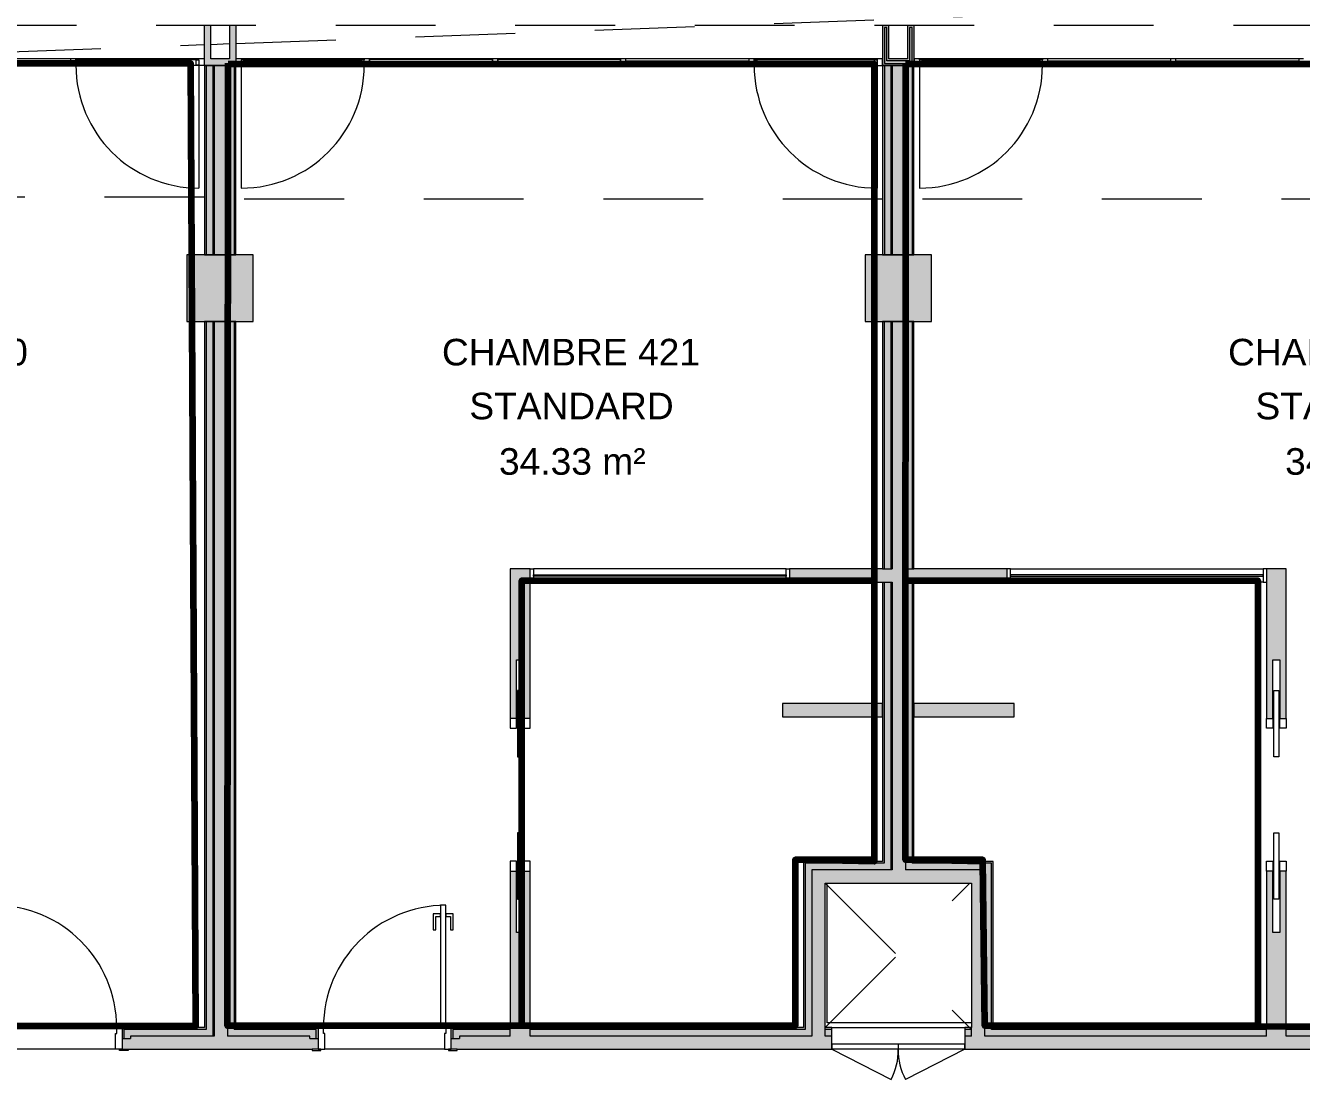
# Model space of a CAD drawing. Header units: metres. Extents: x -227.9 to -141.2, y 39.1 to 91.1.
# Drawn here: x -202.68 to -193.09, y 51.89 to 59.81 of the extents above; entities that cross this region are included whole.
import ezdxf

# ---------------------------------------------------------------- set-up
doc = ezdxf.new("R2010")
doc.units = ezdxf.units.M
doc.linetypes.add('JIS_02_0.7', pattern=[1.35, 0.75, -0.6])
for name, color, linetype, lineweight in [('A-AREA-IDEN', 7, 'Continuous', 9), ('A-COLS', 7, 'Continuous', 5), ('A-DOOR', 7, 'Continuous', 5), ('A-FLOR', 7, 'Continuous', 5), ('A-GLAZ', 7, 'Continuous', 5), ('A-GLAZ-CURT', 7, 'Continuous', 5), ('A-GLAZ-CWMG', 7, 'Continuous', 5), ('A-ROOF', 7, 'Continuous', 5), ('A-WALL', 7, 'Continuous', 5), ('A-WALL-PATT', 7, 'Continuous', 13), ('I-WALL', 7, 'Continuous', 5)]:
    doc.layers.add(name, color=color, linetype=linetype, lineweight=lineweight)
doc.layers.add('A-DETL', color=94, linetype='Continuous', lineweight=5, true_color=0x00a600)
doc.layers.add('S-COLS', color=8, linetype='Continuous', lineweight=9, true_color=0x7f7f7f)
doc.layers.add('Chambre', color=40, linetype='Continuous')
doc.layers.add('SDB', color=230, linetype='Continuous')
doc.styles.add('Arial_1', font='arial.ttf', dxfattribs={"height": 0.2})

msp = doc.modelspace()

# ---------------------------------------------------------------- hatches: boundary and pattern name
at = {"layer": 'A-COLS', "true_color": 0x808080}
msp.add_hatch(color=8, dxfattribs=at).paths.add_polyline_path([(-201.0994, 59.5135), (-201.0994, 59.8135), (-201.1494, 59.8135), (-201.1494, 59.5635), (-201.2894, 59.5635), (-201.2894, 59.8135), (-201.3394, 59.8135), (-201.3394, 59.5135)])
at = {"layer": 'A-WALL', "true_color": 0x808080}
h = msp.add_hatch(color=8, dxfattribs=at)
h.paths.add_polyline_path([(-196.2391, 59.5135), (-195.9991, 59.5135), (-195.9991, 59.8135), (-196.0491, 59.8135), (-196.0491, 59.5635), (-196.1891, 59.5635), (-196.1891, 59.8135), (-196.2391, 59.8135), (-196.2391, 59.5701)])
h.paths.add_polyline_path([(-196.2241, 59.5285), (-196.2241, 59.7985), (-196.2041, 59.7985), (-196.2041, 59.5485), (-196.0341, 59.5485), (-196.0341, 59.7985), (-196.0141, 59.7985), (-196.0141, 59.5285)])
msp.add_hatch(color=8, dxfattribs=at).paths.add_polyline_path([(-196.2241, 59.5285), (-196.0141, 59.5285), (-196.0141, 59.7985), (-196.0341, 59.7985), (-196.0341, 59.5485), (-196.2041, 59.5485), (-196.2041, 59.7985), (-196.2241, 59.7985), (-196.2241, 59.5701)])
at = {"layer": 'A-WALL-PATT', "lineweight": 5, "true_color": 0xaaaaaa}
for points in [[(-201.2644, 58.0885), (-201.2644, 59.5135), (-201.2744, 59.5135), (-201.2744, 58.0885)], [(-196.1641, 58.0885), (-196.1641, 59.5135), (-196.1741, 59.5135), (-196.1741, 58.0885)], [(-201.2744, 52.2146), (-201.2644, 52.2146), (-201.2644, 57.5885), (-201.2744, 57.5885), (-201.2744, 52.2646)]]:
    msp.add_hatch(color=253, dxfattribs=at).paths.add_polyline_path(points)
h = msp.add_hatch(color=253, dxfattribs=at)
h.paths.add_polyline_path([(-196.1644, 53.4646), (-196.1644, 55.6268), (-196.1744, 55.6268), (-196.1744, 53.4646)])
h.paths.add_polyline_path([(-196.1644, 55.7268), (-196.1644, 57.5886), (-196.1744, 57.5886), (-196.1744, 55.7268)])
at = {"layer": 'I-WALL', "true_color": 0xaaaaaa}
for points in [[(-201.3244, 58.0885), (-201.3244, 59.5135), (-201.3374, 59.5135), (-201.3374, 58.0885)], [(-201.2744, 58.0885), (-201.2744, 59.5135), (-201.3244, 59.5135), (-201.3244, 58.0885)], [(-201.2644, 58.0885), (-201.1644, 58.0885), (-201.1644, 59.5135), (-201.2644, 59.5135), (-201.2644, 58.4985)], [(-201.1644, 58.0885), (-201.1144, 58.0885), (-201.1144, 59.5135), (-201.1644, 59.5135), (-201.1644, 58.4985)], [(-201.1144, 58.0885), (-201.1014, 58.0885), (-201.1014, 59.5135), (-201.1144, 59.5135), (-201.1144, 58.4985)], [(-196.2241, 58.0885), (-196.2241, 59.5135), (-196.2371, 59.5135), (-196.2371, 58.0885)], [(-196.1741, 58.0885), (-196.1741, 59.5135), (-196.2241, 59.5135), (-196.2241, 58.0885)], [(-196.1641, 58.0885), (-196.0641, 58.0885), (-196.0641, 59.5135), (-196.1641, 59.5135), (-196.1641, 58.4985)], [(-196.0641, 58.0885), (-196.0141, 58.0885), (-196.0141, 59.5135), (-196.0641, 59.5135), (-196.0641, 58.4985)], [(-196.0011, 58.0885), (-196.0011, 59.5135), (-196.0141, 59.5135), (-196.0141, 58.0885)], [(-201.3374, 52.2776), (-201.3244, 52.2776), (-201.3244, 57.5885), (-201.3374, 57.5885), (-201.3374, 52.3366)], [(-201.3244, 52.2646), (-201.2744, 52.2646), (-201.2744, 57.5885), (-201.3244, 57.5885), (-201.3244, 52.2776)], [(-201.1644, 52.2146), (-201.1644, 57.5885), (-201.2644, 57.5885), (-201.2644, 52.2146)], [(-201.1644, 52.2646), (-201.1144, 52.2646), (-201.1144, 57.5885), (-201.1644, 57.5885), (-201.1644, 52.2776)], [(-201.1144, 52.2776), (-201.1014, 52.2776), (-201.1014, 57.5885), (-201.1144, 57.5885), (-201.1144, 52.3366)], [(-196.1644, 53.4646), (-196.0644, 53.4646), (-196.0644, 57.5886), (-196.1644, 57.5886), (-196.1644, 53.5276)], [(-196.2374, 54.6148), (-196.2374, 54.7148), (-196.9898, 54.7148), (-196.9898, 54.6148)], [(-195.249, 54.6148), (-195.249, 54.7148), (-196.0014, 54.7148), (-196.0014, 54.6148), (-195.5853, 54.6148)], [(-196.8324, 52.2776), (-196.8194, 52.2776), (-196.8194, 53.5276), (-196.8324, 53.5276), (-196.8324, 53.1404)], [(-196.7694, 52.2646), (-196.7694, 53.5146), (-196.8194, 53.5146), (-196.8194, 52.2646)], [(-196.7694, 52.2146), (-196.6694, 52.2146), (-196.6694, 53.4646), (-196.7694, 53.4646), (-196.7694, 52.2646)], [(-195.5694, 53.3646), (-195.4694, 53.3646), (-195.4694, 53.4646), (-196.6694, 53.4646), (-196.6694, 53.3646), (-195.5853, 53.3646)], [(-195.4694, 52.2646), (-195.4194, 52.2646), (-195.4194, 53.4646), (-195.4694, 53.4646), (-195.4694, 52.2776)], [(-195.4194, 52.2776), (-195.4064, 52.2776), (-195.4064, 53.5146), (-195.4194, 53.5146), (-195.4194, 53.1404)], [(-195.5694, 52.2146), (-195.4694, 52.2146), (-195.4694, 53.3646), (-195.5694, 53.3646), (-195.5694, 52.2646)]]:
    msp.add_hatch(color=253, dxfattribs=at).paths.add_polyline_path(points)
h = msp.add_hatch(color=253, dxfattribs=at)
h.paths.add_polyline_path([(-196.2244, 53.5276), (-196.2244, 55.6268), (-196.2374, 55.6268), (-196.2374, 53.5276)])
h.paths.add_polyline_path([(-196.2244, 55.7268), (-196.2244, 57.5886), (-196.2374, 57.5886), (-196.2374, 55.7268)])
h = msp.add_hatch(color=253, dxfattribs=at)
h.paths.add_polyline_path([(-196.1744, 53.5146), (-196.1744, 55.6268), (-196.2244, 55.6268), (-196.2244, 53.5146)])
h.paths.add_polyline_path([(-196.1744, 55.7268), (-196.1744, 57.5886), (-196.2244, 57.5886), (-196.2244, 55.7268)])
h = msp.add_hatch(color=253, dxfattribs=at)
h.paths.add_polyline_path([(-196.0644, 53.5146), (-196.0144, 53.5146), (-196.0144, 55.6268), (-196.0644, 55.6268), (-196.0644, 53.5276)])
h.paths.add_polyline_path([(-196.0144, 55.7268), (-196.0144, 57.5886), (-196.0644, 57.5886), (-196.0644, 55.7268)])
h = msp.add_hatch(color=253, dxfattribs=at)
h.paths.add_polyline_path([(-196.0014, 53.5276), (-196.0014, 55.6268), (-196.0144, 55.6268), (-196.0144, 53.5276)])
h.paths.add_polyline_path([(-196.0144, 55.7268), (-196.0014, 55.7268), (-196.0014, 57.5886), (-196.0144, 57.5886), (-196.0144, 56.3552)])
h = msp.add_hatch(color=253, dxfattribs=at)
h.paths.add_polyline_path([(-196.1644, 55.6268), (-196.1644, 55.7268), (-196.9374, 55.7268), (-196.9374, 55.6268), (-196.1744, 55.6268)])
h.paths.add_polyline_path([(-198.8874, 55.6268), (-198.8874, 55.7268), (-199.0374, 55.7268), (-199.0374, 55.6268)])
h = msp.add_hatch(color=253, dxfattribs=at)
h.paths.add_polyline_path([(-193.2014, 55.6268), (-193.2014, 55.7268), (-193.3514, 55.7268), (-193.3514, 55.6268)])
h.paths.add_polyline_path([(-196.0644, 55.6268), (-195.3014, 55.6268), (-195.3014, 55.7268), (-196.0644, 55.7268)])
h = msp.add_hatch(color=253, dxfattribs=at)
h.paths.add_polyline_path([(-199.0374, 52.2146), (-198.8874, 52.2146), (-198.8874, 53.4534), (-198.9349, 53.4534), (-198.9349, 52.9934), (-198.9899, 52.9934), (-198.9899, 53.4534), (-199.0374, 53.4534), (-199.0374, 52.2646)])
h.paths.add_polyline_path([(-198.9899, 54.6034), (-198.9899, 55.0434), (-198.9349, 55.0434), (-198.9349, 54.6034), (-198.8874, 54.6034), (-198.8874, 55.6268), (-199.0374, 55.6268), (-199.0374, 54.6034)])
h = msp.add_hatch(color=253, dxfattribs=at)
h.paths.add_polyline_path([(-193.2014, 52.2146), (-193.2014, 53.4534), (-193.2489, 53.4534), (-193.2489, 52.9934), (-193.3039, 52.9934), (-193.3039, 53.4534), (-193.3514, 53.4534), (-193.3514, 52.2146)])
h.paths.add_polyline_path([(-193.2014, 54.6034), (-193.2014, 55.6268), (-193.3514, 55.6268), (-193.3514, 54.6034), (-193.3039, 54.6034), (-193.3039, 55.0434), (-193.2489, 55.0434), (-193.2489, 54.6034)])
h = msp.add_hatch(color=253, dxfattribs=at)
h.paths.add_polyline_path([(-195.4194, 53.5146), (-195.4064, 53.5146), (-195.4064, 53.5276), (-196.0144, 53.5276), (-196.0144, 53.5146), (-195.5853, 53.5146)])
h.paths.add_polyline_path([(-196.4076, 53.5146), (-196.2244, 53.5146), (-196.2244, 53.5276), (-196.8194, 53.5276), (-196.8194, 53.5146), (-196.6694, 53.5146)])
h = msp.add_hatch(color=253, dxfattribs=at)
h.paths.add_polyline_path([(-195.4694, 53.4646), (-195.4194, 53.4646), (-195.4194, 53.5146), (-196.0644, 53.5146), (-196.0644, 53.4646), (-195.5853, 53.4646)])
h.paths.add_polyline_path([(-196.1744, 53.4646), (-196.1744, 53.5146), (-196.7694, 53.5146), (-196.7694, 53.4646), (-196.4076, 53.4646)])
h = msp.add_hatch(color=253, dxfattribs=at)
h.paths.add_polyline_path([(-180.634, 52.1146), (-180.634, 52.2146), (-181.4934, 52.2146), (-181.4934, 52.1961), (-181.5564, 52.1961), (-181.5564, 52.1146), (-180.684, 52.1146)])
h.paths.add_polyline_path([(-183.2508, 52.1146), (-182.5564, 52.1146), (-182.5564, 52.1961), (-182.6194, 52.1961), (-182.6194, 52.2146), (-185.4194, 52.2146), (-185.4194, 52.1146), (-184.0731, 52.1146)])
h.paths.add_polyline_path([(-186.4194, 52.1146), (-186.4194, 52.2146), (-189.2194, 52.2146), (-189.2194, 52.1961), (-189.2824, 52.1961), (-189.2824, 52.1146), (-187.3623, 52.1146)])
h.paths.add_polyline_path([(-190.7591, 52.1146), (-190.2824, 52.1146), (-190.2824, 52.1961), (-190.3454, 52.1961), (-190.3454, 52.2146), (-191.6934, 52.2146), (-191.6934, 52.1961), (-191.7564, 52.1961), (-191.7564, 52.1146), (-190.8091, 52.1146)])
h.paths.add_polyline_path([(-192.8014, 52.1146), (-192.7564, 52.1146), (-192.7564, 52.1961), (-192.8194, 52.1961), (-192.8194, 52.2146), (-195.6194, 52.2146), (-195.6194, 52.1146), (-193.1184, 52.1146)])
h.paths.add_polyline_path([(-196.6194, 52.1146), (-196.6194, 52.2146), (-199.4194, 52.2146), (-199.4194, 52.1961), (-199.4824, 52.1961), (-199.4824, 52.1146), (-197.2299, 52.1146)])
h.paths.add_polyline_path([(-200.9303, 52.1146), (-200.4824, 52.1146), (-200.4824, 52.1961), (-200.5454, 52.1961), (-200.5454, 52.2146), (-201.8934, 52.2146), (-201.8934, 52.1961), (-201.9564, 52.1961), (-201.9564, 52.1146), (-201.3414, 52.1146)])
h.paths.add_polyline_path([(-203.8083, 52.1146), (-202.9564, 52.1146), (-202.9564, 52.1961), (-203.0194, 52.1961), (-203.0194, 52.2146), (-205.8193, 52.2146), (-205.8193, 52.1146), (-205.4529, 52.1146)])
h.paths.add_polyline_path([(-207.0975, 52.1146), (-206.8193, 52.1146), (-206.8193, 52.2146), (-209.5561, 52.2146), (-209.5561, 52.1961), (-209.6191, 52.1961), (-209.6191, 52.1146), (-208.7421, 52.1146)])
h.paths.add_polyline_path([(-210.6641, 52.1146), (-210.6191, 52.1146), (-210.6191, 52.1961), (-210.6821, 52.1961), (-210.6821, 52.2146), (-212.4861, 52.2146), (-212.4871, 52.1961), (-212.5491, 52.1961), (-212.5491, 52.1146), (-211.209, 52.1146)])
h.paths.add_polyline_path([(-213.5491, 52.1146), (-213.5491, 52.1961), (-213.6121, 52.1961), (-213.6121, 52.2146), (-217.7209, 52.2146), (-217.7209, 52.1146), (-213.5941, 52.1146)])
h.paths.add_polyline_path([(-218.7209, 52.1146), (-218.7209, 52.2146), (-219.1191, 52.2146), (-219.1191, 52.1146), (-219.0561, 52.1146)])
h = msp.add_hatch(color=253, dxfattribs=at)
h.paths.add_polyline_path([(-181.4934, 52.1961), (-181.4934, 52.2146), (-180.684, 52.2146), (-180.684, 52.2646), (-181.5434, 52.2646), (-181.5434, 52.1961)])
h.paths.add_polyline_path([(-182.6194, 52.1961), (-182.5694, 52.1961), (-182.5694, 52.2646), (-183.0017, 52.2646), (-183.0017, 52.2146), (-182.6194, 52.2146)])
h.paths.add_polyline_path([(-189.2694, 52.1961), (-189.2194, 52.1961), (-189.2194, 52.2146), (-188.8377, 52.2146), (-188.8377, 52.2646), (-189.2694, 52.2646)])
h.paths.add_polyline_path([(-191.7434, 52.1961), (-191.6934, 52.1961), (-191.6934, 52.2146), (-191.0747, 52.2146), (-191.0747, 52.2646), (-191.7434, 52.2646)])
h.paths.add_polyline_path([(-190.3454, 52.1961), (-190.2954, 52.1961), (-190.2954, 52.2646), (-190.9647, 52.2646), (-190.9647, 52.2146), (-190.3454, 52.2146)])
h.paths.add_polyline_path([(-192.8194, 52.1961), (-192.7694, 52.1961), (-192.7694, 52.2646), (-193.2014, 52.2646), (-193.2014, 52.2146), (-192.8194, 52.2146)])
h.paths.add_polyline_path([(-200.5191, 52.1961), (-200.4954, 52.1961), (-200.4954, 52.2646), (-201.1644, 52.2646), (-201.1644, 52.2146), (-200.5454, 52.2146), (-200.5454, 52.1961)])
h.paths.add_polyline_path([(-199.4694, 52.1961), (-199.4194, 52.1961), (-199.4194, 52.2146), (-199.0374, 52.2146), (-199.0374, 52.2646), (-199.4694, 52.2646)])
h.paths.add_polyline_path([(-201.9434, 52.1961), (-201.8934, 52.1961), (-201.8934, 52.2146), (-201.2744, 52.2146), (-201.2744, 52.2646), (-201.9434, 52.2646)])
h.paths.add_polyline_path([(-202.9694, 52.1961), (-202.9694, 52.2646), (-203.4064, 52.2646), (-203.4064, 52.2146), (-203.0194, 52.2146), (-203.0194, 52.1961), (-202.986, 52.1961)])
h.paths.add_polyline_path([(-210.6321, 52.1961), (-210.6321, 52.2646), (-211.3641, 52.2646), (-211.3641, 52.2146), (-210.6821, 52.2146), (-210.6821, 52.1961)])
h.paths.add_polyline_path([(-209.5644, 52.1961), (-209.5561, 52.1961), (-209.5561, 52.2146), (-209.2373, 52.2146), (-209.2373, 52.2646), (-209.6061, 52.2646), (-209.6061, 52.1961)])
h.paths.add_polyline_path([(-212.4861, 52.1961), (-212.4861, 52.2146), (-211.4741, 52.2146), (-211.4741, 52.2646), (-212.4871, 52.2646), (-212.4871, 52.1961)])
h.paths.add_polyline_path([(-213.5621, 52.1961), (-213.5621, 52.2646), (-213.6741, 52.2646), (-213.6741, 52.2146), (-213.6121, 52.2146), (-213.6121, 52.1961)])
h.paths.add_polyline_path([(-183.1517, 52.2146), (-183.1517, 52.2646), (-185.2694, 52.2646), (-185.2694, 52.2146), (-183.2508, 52.2146)])
h.paths.add_polyline_path([(-185.4194, 52.2146), (-185.3694, 52.2146), (-185.3694, 52.2646), (-185.4194, 52.2646)])
h.paths.add_polyline_path([(-186.4694, 52.2146), (-186.4194, 52.2146), (-186.4194, 52.2646), (-186.4694, 52.2646)])
h.paths.add_polyline_path([(-187.3623, 52.2146), (-186.5694, 52.2146), (-186.5694, 52.2646), (-188.6877, 52.2646), (-188.6877, 52.2146)])
h.paths.add_polyline_path([(-193.9407, 52.2146), (-193.3514, 52.2146), (-193.3514, 52.2646), (-195.4694, 52.2646), (-195.4694, 52.2146)])
h.paths.add_polyline_path([(-195.5853, 52.2146), (-195.5694, 52.2146), (-195.5694, 52.2646), (-195.6194, 52.2646), (-195.6194, 52.2146)])
h.paths.add_polyline_path([(-196.6194, 52.2146), (-196.6194, 52.2646), (-196.6694, 52.2646), (-196.6694, 52.2146)])
h.paths.add_polyline_path([(-196.7694, 52.2146), (-196.7694, 52.2646), (-198.8874, 52.2646), (-198.8874, 52.2146), (-197.2299, 52.2146)])
h.paths.add_polyline_path([(-203.8083, 52.2146), (-203.5564, 52.2146), (-203.5564, 52.2646), (-205.6694, 52.2646), (-205.6694, 52.2146), (-205.4529, 52.2146)])
h.paths.add_polyline_path([(-205.8193, 52.2146), (-205.7694, 52.2146), (-205.7694, 52.2646), (-205.8193, 52.2646)])
h.paths.add_polyline_path([(-206.8193, 52.2146), (-206.8193, 52.2646), (-206.8691, 52.2646), (-206.8691, 52.2146)])
h.paths.add_polyline_path([(-206.9691, 52.2146), (-206.9691, 52.2646), (-209.0873, 52.2646), (-209.0873, 52.2146), (-207.0975, 52.2146)])
h.paths.add_polyline_path([(-213.7741, 52.2146), (-213.7741, 52.2646), (-217.3226, 52.2646), (-217.3226, 52.2146), (-215.3205, 52.2146)])
h.paths.add_polyline_path([(-219.0691, 52.2146), (-218.7209, 52.2146), (-218.7209, 52.2646), (-219.0691, 52.2646)])
h.paths.add_polyline_path([(-217.4226, 52.2146), (-217.4226, 52.2646), (-217.7209, 52.2646), (-217.7209, 52.2146)])
h = msp.add_hatch(color=253, dxfattribs=at)
h.paths.add_polyline_path([(-181.5434, 52.1961), (-181.5434, 52.2646), (-180.697, 52.2646), (-180.697, 52.2776), (-181.5564, 52.2776), (-181.5564, 52.1961)])
h.paths.add_polyline_path([(-182.5694, 52.1961), (-182.5564, 52.1961), (-182.5564, 52.2776), (-183.0017, 52.2776), (-183.0017, 52.2646), (-182.5694, 52.2646), (-182.5694, 52.2338)])
h.paths.add_polyline_path([(-189.2824, 52.1961), (-189.2694, 52.1961), (-189.2694, 52.2646), (-188.8377, 52.2646), (-188.8377, 52.2776), (-189.2824, 52.2776), (-189.2824, 52.2338)])
h.paths.add_polyline_path([(-191.7434, 52.1961), (-191.7434, 52.2646), (-191.1247, 52.2646), (-191.1247, 52.2776), (-191.7564, 52.2776), (-191.7564, 52.1961)])
h.paths.add_polyline_path([(-192.7694, 52.1961), (-192.7564, 52.1961), (-192.7564, 52.2776), (-193.2014, 52.2776), (-193.2014, 52.2646), (-192.7694, 52.2646), (-192.7694, 52.2338)])
h.paths.add_polyline_path([(-190.2954, 52.1961), (-190.2824, 52.1961), (-190.2824, 52.2776), (-190.9147, 52.2776), (-190.9147, 52.2646), (-190.2954, 52.2646), (-190.2954, 52.2338)])
h.paths.add_polyline_path([(-200.4954, 52.1961), (-200.4824, 52.1961), (-200.4824, 52.2776), (-201.1144, 52.2776), (-201.1144, 52.2646), (-200.4954, 52.2646), (-200.4954, 52.2338)])
h.paths.add_polyline_path([(-199.4694, 52.1961), (-199.4694, 52.2646), (-199.0374, 52.2646), (-199.0374, 52.2776), (-199.4824, 52.2776), (-199.4824, 52.1961)])
h.paths.add_polyline_path([(-201.9564, 52.1961), (-201.9434, 52.1961), (-201.9434, 52.2646), (-201.3244, 52.2646), (-201.3244, 52.2776), (-201.9564, 52.2776), (-201.9564, 52.2338)])
h.paths.add_polyline_path([(-202.9694, 52.1961), (-202.9564, 52.1961), (-202.9564, 52.2776), (-203.4064, 52.2776), (-203.4064, 52.2646), (-202.9694, 52.2646), (-202.9694, 52.2338)])
h.paths.add_polyline_path([(-209.6191, 52.1961), (-209.6061, 52.1961), (-209.6061, 52.2646), (-209.2373, 52.2646), (-209.2373, 52.2776), (-209.6191, 52.2776), (-209.6191, 52.2338)])
h.paths.add_polyline_path([(-210.6321, 52.1961), (-210.6191, 52.1961), (-210.6191, 52.2776), (-211.3141, 52.2776), (-211.3141, 52.2646), (-210.6321, 52.2646), (-210.6321, 52.2338)])
h.paths.add_polyline_path([(-213.5491, 52.1961), (-213.5491, 52.2776), (-213.6741, 52.2776), (-213.6741, 52.2646), (-213.5621, 52.2646), (-213.5621, 52.1961)])
h.paths.add_polyline_path([(-183.1517, 52.2646), (-183.1517, 52.2776), (-185.2194, 52.2776), (-185.2194, 52.2646), (-183.2508, 52.2646)])
h.paths.add_polyline_path([(-185.4194, 52.2646), (-185.3694, 52.2646), (-185.3694, 52.2776), (-185.4194, 52.2776)])
h.paths.add_polyline_path([(-186.6194, 52.2646), (-186.6194, 52.2776), (-188.6877, 52.2776), (-188.6877, 52.2646), (-187.3623, 52.2646)])
h.paths.add_polyline_path([(-186.4194, 52.2646), (-186.4194, 52.2776), (-186.4694, 52.2776), (-186.4694, 52.2646)])
h.paths.add_polyline_path([(-193.3514, 52.2646), (-193.3514, 52.2776), (-195.4194, 52.2776), (-195.4194, 52.2646), (-193.9407, 52.2646)])
h.paths.add_polyline_path([(-195.5853, 52.2646), (-195.5694, 52.2646), (-195.5694, 52.2776), (-195.6194, 52.2776), (-195.6194, 52.2646)])
h.paths.add_polyline_path([(-196.6194, 52.2646), (-196.6194, 52.2776), (-196.6694, 52.2776), (-196.6694, 52.2646)])
h.paths.add_polyline_path([(-196.8194, 52.2646), (-196.8194, 52.2776), (-198.8874, 52.2776), (-198.8874, 52.2646), (-197.2299, 52.2646)])
h.paths.add_polyline_path([(-203.8083, 52.2646), (-203.5564, 52.2646), (-203.5564, 52.2776), (-205.6194, 52.2776), (-205.6194, 52.2646), (-205.4529, 52.2646)])
h.paths.add_polyline_path([(-207.0191, 52.2646), (-207.0191, 52.2776), (-209.0873, 52.2776), (-209.0873, 52.2646), (-207.0975, 52.2646)])
h.paths.add_polyline_path([(-206.8193, 52.2646), (-206.8193, 52.2776), (-206.8691, 52.2776), (-206.8691, 52.2646)])
h.paths.add_polyline_path([(-205.8193, 52.2646), (-205.7694, 52.2646), (-205.7694, 52.2776), (-205.8193, 52.2776)])
h.paths.add_polyline_path([(-211.5241, 52.2646), (-211.5241, 52.2776), (-212.4871, 52.2776), (-212.4871, 52.2646), (-212.0313, 52.2646)])
h.paths.add_polyline_path([(-213.7741, 52.2646), (-213.7741, 52.2776), (-217.2726, 52.2776), (-217.2726, 52.2646), (-215.3205, 52.2646)])
h.paths.add_polyline_path([(-219.0561, 52.2646), (-218.7209, 52.2646), (-218.7209, 52.2776), (-219.0561, 52.2776)])
h.paths.add_polyline_path([(-217.4226, 52.2646), (-217.4226, 52.2776), (-217.7209, 52.2776), (-217.7209, 52.2646)])
at = {"layer": 'S-COLS', "lineweight": 5, "true_color": 0x808080}
for points in [[(-201.4691, 57.5885), (-200.9691, 57.5885), (-200.9691, 58.0885), (-201.4691, 58.0885)], [(-196.3691, 57.5885), (-195.8691, 57.5885), (-195.8691, 58.0885), (-196.3691, 58.0885)]]:
    msp.add_hatch(color=8, dxfattribs=at).paths.add_polyline_path(points)

# ---------------------------------------------------------------- linework, layer by layer
at = {"layer": 'A-COLS', "lineweight": 13}
for p, q in [((-201.3394, 59.8135), (-201.3394, 59.5135)), ((-201.2894, 59.8135), (-201.3394, 59.8135)), ((-201.2894, 59.5635), (-201.2894, 59.8135)), ((-201.0994, 59.8135), (-201.1494, 59.8135)), ((-201.1494, 59.8135), (-201.1494, 59.5635)), ((-201.0994, 59.5135), (-201.0994, 59.8135)), ((-201.3394, 59.5135), (-201.0994, 59.5135)), ((-201.1494, 59.5635), (-201.2894, 59.5635))]:
    msp.add_line(p, q, dxfattribs=at)
at = {"layer": 'A-DETL', "color": 7, "linetype": 'JIS_02_0.7'}
for p, q in [((-180.6991, 59.8135), (-219.0191, 59.8135)), ((-196.6694, 52.2776), (-195.5824, 53.3646)), ((-196.6694, 53.3646), (-195.5694, 52.2646))]:
    msp.add_line(p, q, dxfattribs=at)
at = {"layer": 'A-DETL', "color": 9, "linetype": 'JIS_02_0.7', "lineweight": 9, "true_color": 0xc0c0c0}
for p, q in [((-201.3374, 58.5228), (-206.2011, 58.5228)), ((-196.2371, 58.5085), (-201.1008, 58.5085)), ((-191.1374, 58.5085), (-196.0011, 58.5085))]:
    msp.add_line(p, q, dxfattribs=at)
at = {"layer": 'A-DOOR', "color": 9, "lineweight": 9, "true_color": 0xc0c0c0}
for p, q in [((-202.3034, 59.5548), (-202.2834, 59.5548)), ((-202.3034, 59.5148), (-202.3034, 59.5548)), ((-202.2834, 59.5148), (-202.3034, 59.5148)), ((-202.2834, 59.5548), (-202.2834, 59.5148)), ((-201.3994, 59.5548), (-201.3794, 59.5548)), ((-201.3994, 59.5148), (-201.3994, 59.5548)), ((-201.3794, 59.5148), (-201.3994, 59.5148)), ((-201.3794, 59.5548), (-201.3794, 59.5148)), ((-201.0394, 59.5548), (-201.0594, 59.5548)), ((-201.0594, 59.5548), (-201.0594, 59.5148)), ((-201.0594, 59.5148), (-201.0394, 59.5148)), ((-201.0394, 59.5148), (-201.0394, 59.5548)), ((-200.1354, 59.5548), (-200.1554, 59.5548)), ((-200.1554, 59.5548), (-200.1554, 59.5148)), ((-200.1554, 59.5148), (-200.1354, 59.5148)), ((-200.1354, 59.5148), (-200.1354, 59.5548)), ((-197.2032, 59.5548), (-197.1832, 59.5548)), ((-197.2032, 59.5148), (-197.2032, 59.5548)), ((-197.1832, 59.5148), (-197.2032, 59.5148)), ((-197.1832, 59.5548), (-197.1832, 59.5148)), ((-196.2991, 59.5548), (-196.2791, 59.5548)), ((-196.2991, 59.5148), (-196.2991, 59.5548)), ((-196.2791, 59.5148), (-196.2991, 59.5148)), ((-196.2791, 59.5548), (-196.2791, 59.5148)), ((-195.9391, 59.5548), (-195.9591, 59.5548)), ((-195.9591, 59.5548), (-195.9591, 59.5148)), ((-195.9591, 59.5148), (-195.9391, 59.5148)), ((-195.9391, 59.5148), (-195.9391, 59.5548)), ((-195.0352, 59.5548), (-195.0552, 59.5548)), ((-195.0552, 59.5548), (-195.0552, 59.5148)), ((-195.0552, 59.5148), (-195.0352, 59.5148)), ((-195.0352, 59.5148), (-195.0352, 59.5548)), ((-196.6174, 52.1546), (-196.1204, 52.1546)), ((-196.6174, 52.1146), (-196.6174, 52.1546)), ((-196.1204, 52.1146), (-196.6174, 52.1146)), ((-196.1204, 52.1546), (-196.1204, 52.1146)), ((-196.1184, 52.1546), (-195.6214, 52.1546)), ((-196.1184, 52.1146), (-196.1184, 52.1546)), ((-195.6214, 52.1146), (-196.1184, 52.1146)), ((-195.6214, 52.1546), (-195.6214, 52.1146))]:
    msp.add_line(p, q, dxfattribs=at)
at = {"layer": 'A-DOOR', "color": 9, "true_color": 0xc0c0c0}
for p, q in [((-201.3994, 59.5548), (-202.2834, 59.5548)), ((-202.2834, 59.5148), (-201.3994, 59.5148)), ((-201.0394, 59.5548), (-200.1554, 59.5548)), ((-200.1554, 59.5148), (-201.0394, 59.5148)), ((-196.2991, 59.5548), (-197.1832, 59.5548)), ((-197.1832, 59.5148), (-196.2991, 59.5148)), ((-195.9391, 59.5548), (-195.0552, 59.5548)), ((-195.0552, 59.5148), (-195.9391, 59.5148)), ((-199.0374, 54.6034), (-199.0374, 54.5284)), ((-198.9899, 54.6034), (-199.0374, 54.6034)), ((-198.9899, 54.5284), (-198.9899, 54.6034)), ((-198.9349, 54.6034), (-198.9349, 54.5284)), ((-198.8874, 54.6034), (-198.9349, 54.6034)), ((-198.8874, 54.5284), (-198.8874, 54.6034)), ((-193.3514, 54.6034), (-193.3039, 54.6034)), ((-193.3514, 54.5284), (-193.3514, 54.6034)), ((-193.3039, 54.6034), (-193.3039, 54.5284)), ((-193.2489, 54.6034), (-193.2014, 54.6034)), ((-193.2489, 54.5284), (-193.2489, 54.6034)), ((-193.2014, 54.6034), (-193.2014, 54.5284)), ((-199.0374, 54.5284), (-198.9899, 54.5284)), ((-198.9349, 54.5284), (-198.8874, 54.5284)), ((-193.3039, 54.5284), (-193.3514, 54.5284)), ((-193.2014, 54.5284), (-193.2489, 54.5284)), ((-199.0374, 53.5284), (-199.0374, 53.4534)), ((-198.9899, 53.5284), (-199.0374, 53.5284)), ((-199.0374, 53.4534), (-198.9899, 53.4534)), ((-198.9899, 53.4534), (-198.9899, 53.5284)), ((-198.9349, 53.5284), (-198.9349, 53.4534)), ((-198.8874, 53.5284), (-198.9349, 53.5284)), ((-198.9349, 53.4534), (-198.8874, 53.4534)), ((-198.8874, 53.4534), (-198.8874, 53.5284)), ((-193.3514, 53.5284), (-193.3039, 53.5284)), ((-193.3514, 53.4534), (-193.3514, 53.5284)), ((-193.3039, 53.4534), (-193.3514, 53.4534)), ((-193.3039, 53.5284), (-193.3039, 53.4534)), ((-193.2489, 53.5284), (-193.2014, 53.5284)), ((-193.2489, 53.4534), (-193.2489, 53.5284)), ((-193.2014, 53.4534), (-193.2489, 53.4534)), ((-193.2014, 53.5284), (-193.2014, 53.4534)), ((-202.0064, 52.2338), (-201.9964, 52.2338)), ((-202.0064, 52.1146), (-202.0064, 52.2338)), ((-201.9964, 52.2776), (-201.9564, 52.2776)), ((-201.9964, 52.2338), (-201.9964, 52.2776)), ((-201.9764, 52.2876), (-201.9114, 52.2876)), ((-201.9764, 52.2776), (-201.9764, 52.2876)), ((-201.9114, 52.2776), (-201.9764, 52.2776)), ((-201.9564, 52.2776), (-201.9564, 52.1146)), ((-201.9114, 52.2876), (-201.9114, 52.2776)), ((-200.4624, 52.2876), (-200.5274, 52.2876)), ((-200.5274, 52.2876), (-200.5274, 52.2776)), ((-200.5274, 52.2776), (-200.4624, 52.2776)), ((-200.4824, 52.2776), (-200.4824, 52.1146)), ((-200.4424, 52.2776), (-200.4824, 52.2776)), ((-200.4624, 52.2776), (-200.4624, 52.2876)), ((-200.4424, 52.2338), (-200.4424, 52.2776)), ((-200.4324, 52.2338), (-200.4424, 52.2338)), ((-200.4324, 52.1146), (-200.4324, 52.2338)), ((-199.5224, 52.2338), (-199.5324, 52.2338)), ((-199.5324, 52.2338), (-199.5324, 52.1146)), ((-199.4824, 52.2776), (-199.5224, 52.2776)), ((-199.5224, 52.2776), (-199.5224, 52.2338)), ((-199.5024, 52.2876), (-199.5024, 52.2776)), ((-199.4374, 52.2876), (-199.5024, 52.2876)), ((-199.5024, 52.2776), (-199.4374, 52.2776)), ((-199.4824, 52.1146), (-199.4824, 52.2776)), ((-199.4374, 52.2776), (-199.4374, 52.2876)), ((-201.9564, 52.1146), (-202.0064, 52.1146)), ((-201.9764, 52.1146), (-201.9114, 52.1146)), ((-201.9764, 52.1046), (-201.9764, 52.1146)), ((-201.9114, 52.1046), (-201.9764, 52.1046)), ((-201.9114, 52.1146), (-201.9114, 52.1046)), ((-200.4624, 52.1146), (-200.5274, 52.1146)), ((-200.5274, 52.1146), (-200.5274, 52.1046)), ((-200.5274, 52.1046), (-200.4624, 52.1046)), ((-200.4824, 52.1146), (-200.4324, 52.1146)), ((-200.4624, 52.1046), (-200.4624, 52.1146)), ((-199.5324, 52.1146), (-199.4824, 52.1146)), ((-199.5024, 52.1146), (-199.5024, 52.1046)), ((-199.4374, 52.1146), (-199.5024, 52.1146)), ((-199.5024, 52.1046), (-199.4374, 52.1046)), ((-199.4374, 52.1046), (-199.4374, 52.1146)), ((-196.6194, 52.1146), (-196.1739, 51.8876)), ((-195.6194, 52.1146), (-196.0649, 51.8876))]:
    msp.add_line(p, q, dxfattribs=at)
at = {"layer": 'A-DOOR'}
for p, q in [((-201.3794, 59.5148), (-201.3794, 58.5908)), ((-201.0594, 59.5148), (-201.0594, 58.5907)), ((-196.2791, 59.5148), (-196.2791, 58.5907)), ((-195.9591, 59.5148), (-195.9591, 58.5908)), ((-198.9424, 54.8134), (-198.9824, 54.8134)), ((-198.9824, 54.8134), (-198.9824, 54.3134)), ((-198.9424, 54.3134), (-198.9424, 54.8134)), ((-193.2964, 54.8134), (-193.2564, 54.8134)), ((-193.2964, 54.3134), (-193.2964, 54.8134)), ((-193.2564, 54.8134), (-193.2564, 54.3134)), ((-198.9824, 54.3134), (-198.9424, 54.3134)), ((-193.2564, 54.3134), (-193.2964, 54.3134)), ((-198.9824, 53.7434), (-198.9824, 53.2434)), ((-198.9424, 53.7434), (-198.9824, 53.7434)), ((-198.9424, 53.2434), (-198.9424, 53.7434)), ((-193.2964, 53.7434), (-193.2564, 53.7434)), ((-193.2964, 53.2434), (-193.2964, 53.7434)), ((-193.2564, 53.7434), (-193.2564, 53.2434)), ((-199.5224, 53.1976), (-199.5624, 53.1976)), ((-199.5624, 53.1976), (-199.5624, 52.2776)), ((-199.5224, 52.2776), (-199.5224, 53.1976)), ((-198.9824, 53.2434), (-198.9424, 53.2434)), ((-193.2564, 53.2434), (-193.2964, 53.2434)), ((-199.6174, 53.1326), (-199.6174, 53.0126)), ((-199.5624, 53.1326), (-199.6174, 53.1326)), ((-199.5974, 53.0126), (-199.5974, 53.1126)), ((-199.5974, 53.1126), (-199.5624, 53.1126)), ((-199.5624, 53.1126), (-199.5624, 53.1326)), ((-199.4674, 53.1326), (-199.5224, 53.1326)), ((-199.5224, 53.1326), (-199.5224, 53.1126)), ((-199.5224, 53.1126), (-199.4874, 53.1126)), ((-199.4874, 53.1126), (-199.4874, 53.0126)), ((-199.4674, 53.0126), (-199.4674, 53.1326)), ((-199.6174, 53.0126), (-199.5974, 53.0126)), ((-199.4874, 53.0126), (-199.4674, 53.0126)), ((-199.5624, 52.2776), (-199.5224, 52.2776))]:
    msp.add_line(p, q, dxfattribs=at)
for centre, radius, start, end in [((-201.3794, 59.5148), 0.9239, 180, 270), ((-201.0594, 59.5148), 0.9241, 270, 360), ((-196.2791, 59.5148), 0.9241, 180, 270), ((-195.9591, 59.5148), 0.9239, 270, 360), ((-202.9164, 52.2776), 0.92, 0, 90), ((-199.5224, 52.2776), 0.92, 90, 180)]:
    msp.add_arc(centre, radius, start, end, dxfattribs=at)
at = {"layer": 'A-DOOR', "color": 9, "true_color": 0xc0c0c0}
for centre, start, end in [((-196.5738, 52.1037), 331.62051, 1.37949), ((-195.665, 52.1037), 178.62051, 208.37949)]:
    msp.add_arc(centre, 0.4546, start, end, dxfattribs=at)
at = {"layer": 'A-FLOR'}
for p, q in [((-202.3394, 59.5135), (-203.2713, 59.5135)), ((-201.3394, 59.5135), (-202.3074, 59.5135)), ((-200.1314, 59.5135), (-201.0994, 59.5135)), ((-199.1673, 59.5135), (-200.0994, 59.5135)), ((-198.2032, 59.5135), (-199.1353, 59.5135)), ((-197.2392, 59.5135), (-198.1712, 59.5135)), ((-196.2751, 59.5135), (-197.2072, 59.5135)), ((-196.2391, 59.5135), (-196.2431, 59.5135)), ((-195.9951, 59.5135), (-195.9991, 59.5135)), ((-195.0312, 59.5135), (-195.9631, 59.5135)), ((-194.0672, 59.5135), (-194.9992, 59.5135)), ((-193.1033, 59.5135), (-194.0352, 59.5135))]:
    msp.add_line(p, q, dxfattribs=at)
at = {"layer": 'A-FLOR', "lineweight": 9}
for p, q in [((-196.6547, 53.3638), (-195.5694, 53.3638)), ((-196.6547, 52.3138), (-196.6547, 53.3638)), ((-195.5694, 52.3138), (-196.6547, 52.3138))]:
    msp.add_line(p, q, dxfattribs=at)
at = {"layer": 'A-GLAZ', "lineweight": 13}
for p, q in [((-198.8874, 55.7268), (-198.8624, 55.7268)), ((-198.8624, 55.7268), (-198.8624, 55.6268)), ((-198.8624, 55.6718), (-198.8624, 55.6818)), ((-198.8624, 55.6818), (-196.9624, 55.6818)), ((-196.9624, 55.6718), (-198.8624, 55.6718)), ((-196.9624, 55.7268), (-196.9374, 55.7268)), ((-196.9624, 55.6268), (-196.9624, 55.7268)), ((-196.9624, 55.6818), (-196.9624, 55.6718)), ((-195.2764, 55.7268), (-195.3014, 55.7268)), ((-195.2764, 55.6268), (-195.2764, 55.7268)), ((-193.3764, 55.6818), (-195.2764, 55.6818)), ((-195.2764, 55.6818), (-195.2764, 55.6718)), ((-195.2764, 55.6718), (-193.3764, 55.6718)), ((-193.3514, 55.7268), (-193.3764, 55.7268)), ((-193.3764, 55.7268), (-193.3764, 55.6268)), ((-193.3764, 55.6718), (-193.3764, 55.6818)), ((-198.8624, 55.6268), (-198.8874, 55.6268)), ((-196.9374, 55.6268), (-196.9624, 55.6268)), ((-195.3014, 55.6268), (-195.2764, 55.6268)), ((-193.3764, 55.6268), (-193.3514, 55.6268))]:
    msp.add_line(p, q, dxfattribs=at)
at = {"layer": 'A-GLAZ'}
for p, q in [((-196.9624, 55.7268), (-198.8624, 55.7268)), ((-195.2764, 55.7268), (-193.3764, 55.7268)), ((-198.8624, 55.6268), (-196.9624, 55.6268)), ((-193.3764, 55.6268), (-195.2764, 55.6268))]:
    msp.add_line(p, q, dxfattribs=at)
at = {"layer": 'A-GLAZ-CURT', "lineweight": 9}
for p, q in [((-202.3434, 59.5448), (-203.2673, 59.5448)), ((-203.2673, 59.5148), (-202.3434, 59.5148)), ((-202.3434, 59.5148), (-202.3434, 59.5448)), ((-199.1713, 59.5573), (-200.0954, 59.5573)), ((-200.0954, 59.5573), (-200.0954, 59.5323)), ((-200.0954, 59.5323), (-199.1713, 59.5323)), ((-199.1713, 59.5323), (-199.1713, 59.5573)), ((-198.2072, 59.5573), (-199.1313, 59.5573)), ((-199.1313, 59.5573), (-199.1313, 59.5323)), ((-199.1313, 59.5323), (-198.2072, 59.5323)), ((-198.2072, 59.5323), (-198.2072, 59.5573)), ((-197.2432, 59.5448), (-198.1672, 59.5448)), ((-198.1672, 59.5448), (-198.1672, 59.5148)), ((-198.1672, 59.5148), (-197.2432, 59.5148)), ((-197.2432, 59.5148), (-197.2432, 59.5448)), ((-194.0712, 59.5448), (-194.9952, 59.5448)), ((-194.9952, 59.5448), (-194.9952, 59.5148)), ((-194.9952, 59.5148), (-194.0712, 59.5148)), ((-194.0712, 59.5148), (-194.0712, 59.5448)), ((-193.1073, 59.5448), (-194.0312, 59.5448)), ((-194.0312, 59.5448), (-194.0312, 59.5148)), ((-194.0312, 59.5148), (-193.1073, 59.5148)), ((-193.1073, 59.5148), (-193.1073, 59.5448))]:
    msp.add_line(p, q, dxfattribs=at)
at = {"layer": 'A-GLAZ-CWMG', "lineweight": 13, "extrusion": (0, 0, -1)}
for p, q in [((-202.3434, 59.5595), (-202.3434, 59.5175)), ((-202.3074, 59.5635), (-202.3394, 59.5635)), ((-202.3394, 59.5135), (-202.3074, 59.5135)), ((-202.3034, 59.5548), (-202.3034, 59.5595)), ((-200.1354, 59.5595), (-200.1354, 59.5548)), ((-200.0994, 59.5635), (-200.1314, 59.5635)), ((-200.1314, 59.5135), (-200.0994, 59.5135)), ((-200.0954, 59.5175), (-200.0954, 59.5595)), ((-199.1713, 59.5595), (-199.1713, 59.5175)), ((-199.1353, 59.5635), (-199.1673, 59.5635)), ((-199.1673, 59.5135), (-199.1353, 59.5135)), ((-199.1313, 59.5175), (-199.1313, 59.5595)), ((-198.2072, 59.5595), (-198.2072, 59.5175)), ((-198.1712, 59.5635), (-198.2032, 59.5635)), ((-198.2032, 59.5135), (-198.1712, 59.5135)), ((-198.1672, 59.5175), (-198.1672, 59.5595)), ((-197.2432, 59.5595), (-197.2432, 59.5175)), ((-197.2072, 59.5635), (-197.2392, 59.5635)), ((-197.2392, 59.5135), (-197.2072, 59.5135)), ((-197.2032, 59.5548), (-197.2032, 59.5595)), ((-195.9991, 59.5595), (-195.9991, 59.5175)), ((-195.9631, 59.5635), (-195.9951, 59.5635)), ((-195.9951, 59.5135), (-195.9631, 59.5135)), ((-195.9591, 59.5548), (-195.9591, 59.5595)), ((-195.0352, 59.5595), (-195.0352, 59.5548)), ((-194.9992, 59.5635), (-195.0312, 59.5635)), ((-195.0312, 59.5135), (-194.9992, 59.5135)), ((-194.9952, 59.5175), (-194.9952, 59.5595)), ((-194.0712, 59.5595), (-194.0712, 59.5175)), ((-194.0352, 59.5635), (-194.0672, 59.5635)), ((-194.0672, 59.5135), (-194.0352, 59.5135)), ((-194.0312, 59.5175), (-194.0312, 59.5595)), ((-193.1073, 59.5595), (-193.1073, 59.5175)), ((-193.0713, 59.5635), (-193.1033, 59.5635)), ((-193.1033, 59.5135), (-193.0713, 59.5135))]:
    msp.add_line(p, q, dxfattribs=at)
at = {"layer": 'A-GLAZ-CWMG', "lineweight": 13}
for p, q in [((-196.2791, 59.5595), (-196.2791, 59.5548)), ((-196.2431, 59.5635), (-196.2751, 59.5635)), ((-196.2751, 59.5135), (-196.2431, 59.5135)), ((-196.2391, 59.5175), (-196.2391, 59.5595))]:
    msp.add_line(p, q, dxfattribs=at)
at = {"layer": 'A-GLAZ-CWMG', "lineweight": 13, "extrusion": (0, 0, -1)}
for centre, start, end in [((202.3394, 59.5595), 360, 90), ((202.3394, 59.5175), 270, 0), ((202.3074, 59.5595), 90, 180), ((202.3074, 59.5175), 180, 270), ((200.1314, 59.5595), 360, 90), ((200.1314, 59.5175), 270, 0), ((200.0994, 59.5595), 90, 180), ((200.0994, 59.5175), 180, 270), ((199.1673, 59.5595), 360, 90), ((199.1673, 59.5175), 270, 0), ((199.1353, 59.5595), 90, 180), ((199.1353, 59.5175), 180, 270), ((198.2032, 59.5595), 360, 90), ((198.2032, 59.5175), 270, 0), ((198.1712, 59.5595), 90, 180), ((198.1712, 59.5175), 180, 270), ((197.2392, 59.5595), 360, 90), ((197.2392, 59.5175), 270, 0), ((197.2072, 59.5595), 90, 180), ((197.2072, 59.5175), 180, 270), ((195.9951, 59.5595), 360, 90), ((195.9951, 59.5175), 270, 360), ((195.9631, 59.5595), 90, 180), ((195.9631, 59.5175), 180, 270), ((195.0312, 59.5595), 360, 90), ((195.0312, 59.5175), 270, 0), ((194.9992, 59.5595), 90, 180), ((194.9992, 59.5175), 180, 270), ((194.0672, 59.5595), 360, 90), ((194.0672, 59.5175), 270, 0), ((194.0352, 59.5595), 90, 180), ((194.0352, 59.5175), 180, 270), ((193.1033, 59.5595), 360, 90), ((193.1033, 59.5175), 270, 0)]:
    msp.add_arc(centre, 0.004, start, end, dxfattribs=at)
at = {"layer": 'A-GLAZ-CWMG', "lineweight": 13}
for centre, start, end in [((-196.2751, 59.5595), 90, 180), ((-196.2751, 59.5175), 180, 270), ((-196.2431, 59.5595), 0, 90), ((-196.2431, 59.5175), 270, 0)]:
    msp.add_arc(centre, 0.004, start, end, dxfattribs=at)
at = {"layer": 'A-ROOF', "color": 9, "linetype": 'JIS_02_0.7', "true_color": 0xc0c0c0}
for p, q in [((-201.0994, 59.6789), (-183.5591, 60.3285)), ((-204.2153, 59.5635), (-201.3394, 59.67)), ((-201.2894, 59.6719), (-201.1494, 59.6771))]:
    msp.add_line(p, q, dxfattribs=at)
at = {"layer": 'A-ROOF'}
for p, q in [((-202.3394, 59.5635), (-203.2713, 59.5635)), ((-201.3394, 59.5635), (-202.3074, 59.5635)), ((-200.1314, 59.5635), (-201.0994, 59.5635)), ((-199.1673, 59.5635), (-200.0994, 59.5635)), ((-198.2032, 59.5635), (-199.1353, 59.5635)), ((-197.2392, 59.5635), (-198.1712, 59.5635)), ((-196.2751, 59.5635), (-197.2072, 59.5635)), ((-196.2391, 59.5635), (-196.2431, 59.5635)), ((-195.9951, 59.5635), (-195.9991, 59.5635)), ((-195.0312, 59.5635), (-195.9631, 59.5635)), ((-194.0672, 59.5635), (-194.9992, 59.5635)), ((-193.1033, 59.5635), (-194.0352, 59.5635))]:
    msp.add_line(p, q, dxfattribs=at)
at = {"layer": 'A-WALL', "lineweight": 13}
for p, q in [((-196.2391, 59.8135), (-196.2391, 59.5135)), ((-196.1891, 59.8135), (-196.2391, 59.8135)), ((-196.1891, 59.5635), (-196.1891, 59.8135)), ((-195.9991, 59.8135), (-196.0491, 59.8135)), ((-196.0491, 59.8135), (-196.0491, 59.5635)), ((-195.9991, 59.5135), (-195.9991, 59.8135)), ((-196.2391, 59.5135), (-195.9991, 59.5135)), ((-196.0491, 59.5635), (-196.1891, 59.5635))]:
    msp.add_line(p, q, dxfattribs=at)
at = {"layer": 'A-WALL'}
for p, q in [((-196.2241, 59.7985), (-196.2241, 59.5285)), ((-196.2041, 59.7985), (-196.2241, 59.7985)), ((-196.2041, 59.5485), (-196.2041, 59.7985)), ((-196.0341, 59.7985), (-196.0341, 59.5485)), ((-196.0141, 59.7985), (-196.0341, 59.7985)), ((-196.0141, 59.5285), (-196.0141, 59.7985)), ((-201.3244, 59.5135), (-201.3244, 58.0885)), ((-201.2744, 59.5135), (-201.2744, 58.0885)), ((-201.2644, 59.5135), (-201.2644, 58.0885)), ((-201.1644, 59.5135), (-201.1644, 58.0885)), ((-201.1144, 59.5135), (-201.1144, 58.0885)), ((-196.2241, 59.5285), (-196.0141, 59.5285)), ((-196.2241, 59.5135), (-196.2241, 58.0885)), ((-196.0341, 59.5485), (-196.2041, 59.5485)), ((-196.1741, 59.5135), (-196.1741, 58.0885)), ((-196.1641, 59.5135), (-196.1641, 58.0885)), ((-196.0641, 59.5135), (-196.0641, 58.0885)), ((-196.0141, 59.5135), (-196.0141, 58.0885)), ((-201.3244, 57.5885), (-201.3244, 52.2646)), ((-201.2744, 57.5885), (-201.2744, 52.2146)), ((-201.2644, 57.5885), (-201.2644, 52.2146)), ((-201.1644, 57.5885), (-201.1644, 52.2146)), ((-201.1144, 57.5885), (-201.1144, 52.2646)), ((-196.2244, 57.5886), (-196.2244, 55.7268)), ((-196.1744, 57.5886), (-196.1744, 55.7268)), ((-196.1644, 57.5886), (-196.1644, 55.7268)), ((-196.0644, 57.5886), (-196.0644, 55.7268)), ((-196.0144, 57.5886), (-196.0144, 55.7268)), ((-196.2374, 55.7268), (-196.1644, 55.7268)), ((-196.0644, 55.7268), (-196.0014, 55.7268)), ((-196.2374, 55.6268), (-196.1644, 55.6268)), ((-196.2244, 55.6268), (-196.2244, 53.5146)), ((-196.1744, 55.6268), (-196.1744, 53.4646)), ((-196.1644, 55.6268), (-196.1644, 53.4646)), ((-196.0644, 55.6268), (-196.0644, 53.4646)), ((-196.0644, 55.6268), (-196.0014, 55.6268)), ((-196.0144, 55.6268), (-196.0144, 53.5146)), ((-196.8194, 53.5146), (-196.8194, 52.2646)), ((-196.2244, 53.5146), (-196.8194, 53.5146)), ((-196.7694, 53.4646), (-196.7694, 52.2146)), ((-196.1644, 53.4646), (-196.7694, 53.4646)), ((-195.4694, 53.4646), (-196.0644, 53.4646)), ((-195.4194, 53.5146), (-196.0144, 53.5146)), ((-195.4694, 52.2146), (-195.4694, 53.4646)), ((-195.4194, 52.2646), (-195.4194, 53.5146)), ((-201.9564, 52.1961), (-201.8934, 52.1961)), ((-201.9434, 52.2646), (-201.9434, 52.1961)), ((-201.3244, 52.2646), (-201.9434, 52.2646)), ((-201.8934, 52.2146), (-201.8934, 52.1961)), ((-201.2644, 52.2146), (-201.8934, 52.2146)), ((-200.5454, 52.2146), (-201.1644, 52.2146)), ((-200.4954, 52.2646), (-201.1144, 52.2646)), ((-200.5454, 52.1961), (-200.5454, 52.2146)), ((-200.5454, 52.1961), (-200.4824, 52.1961)), ((-200.4954, 52.1961), (-200.4954, 52.2646)), ((-199.4824, 52.1961), (-199.4194, 52.1961)), ((-199.4694, 52.2646), (-199.4694, 52.1961)), ((-199.0374, 52.2646), (-199.4694, 52.2646)), ((-199.4194, 52.2146), (-199.4194, 52.1961)), ((-199.0374, 52.2146), (-199.4194, 52.2146)), ((-199.0374, 52.2146), (-199.0374, 52.2776)), ((-198.8874, 52.2146), (-198.8874, 52.2776)), ((-196.8194, 52.2646), (-198.8874, 52.2646)), ((-196.7694, 52.2146), (-198.8874, 52.2146)), ((-196.6694, 52.2146), (-196.6694, 52.2776)), ((-196.6194, 52.2646), (-196.6694, 52.2646)), ((-196.6194, 52.2146), (-196.6694, 52.2146)), ((-195.5694, 52.2646), (-195.6194, 52.2646)), ((-195.5694, 52.2146), (-195.6194, 52.2146)), ((-195.5694, 52.2146), (-195.5694, 52.2776)), ((-193.3514, 52.2146), (-195.4694, 52.2146)), ((-193.3514, 52.2646), (-195.4194, 52.2646)), ((-193.3514, 52.2146), (-193.3514, 52.2776)), ((-193.2014, 52.2146), (-193.2014, 52.2776)), ((-192.7694, 52.2646), (-193.2014, 52.2646)), ((-192.8194, 52.2146), (-193.2014, 52.2146))]:
    msp.add_line(p, q, dxfattribs=at)
at = {"layer": 'Chambre', "lineweight": 140}
for points in [[(-205.6902, 60.3193), (-206.3694, 59.6672), (-206.3694, 53.5406), (-205.6825, 53.5406), (-205.6695, 52.2906), (-201.4005, 52.2906), (-201.4385, 59.5267), (-203.6532, 59.5267), (-204.3831, 59.6157), (-205.0831, 59.8848), (-205.6942, 60.3241)], [(-201.1585, 59.5265), (-196.3002, 59.5264), (-196.3005, 53.5406), (-196.8955, 53.5406), (-196.8955, 52.2906), (-201.1645, 52.2906), (-201.1585, 59.5305)], [(-196.0642, 59.5263), (-191.2025, 59.5265), (-191.1878, 52.2776), (-195.4695, 52.2906), (-195.4825, 53.5276), (-196.0645, 53.5406), (-196.0625, 59.5263)]]:
    msp.add_lwpolyline(points, dxfattribs=at)
at = {"layer": 'I-WALL', "lineweight": 13}
for p, q in [((-201.1014, 59.5135), (-201.3374, 59.5135)), ((-201.3374, 59.5135), (-201.3374, 58.0885)), ((-201.1014, 58.0885), (-201.1014, 59.5135)), ((-196.0011, 59.5135), (-196.2371, 59.5135)), ((-196.2371, 59.5135), (-196.2371, 58.0885)), ((-196.0011, 58.0885), (-196.0011, 59.5135)), ((-201.3374, 58.0885), (-201.1014, 58.0885)), ((-196.2371, 58.0885), (-196.0011, 58.0885)), ((-201.1014, 57.5885), (-201.3374, 57.5885)), ((-201.3374, 57.5885), (-201.3374, 52.2776)), ((-201.1014, 52.2776), (-201.1014, 57.5885)), ((-196.0014, 57.5886), (-196.2374, 57.5886)), ((-196.2374, 57.5886), (-196.2374, 55.7268)), ((-196.0014, 55.7268), (-196.0014, 57.5886)), ((-198.8874, 55.7268), (-199.0374, 55.7268)), ((-199.0374, 55.7268), (-199.0374, 54.6034)), ((-198.8874, 54.6034), (-198.8874, 55.7268)), ((-196.2374, 55.7268), (-196.9374, 55.7268)), ((-196.9374, 55.7268), (-196.9374, 55.6268)), ((-195.3014, 55.7268), (-196.0014, 55.7268)), ((-195.3014, 55.6268), (-195.3014, 55.7268)), ((-193.2014, 55.7268), (-193.3514, 55.7268)), ((-193.3514, 55.7268), (-193.3514, 54.6034)), ((-193.2014, 54.6034), (-193.2014, 55.7268)), ((-196.9374, 55.6268), (-196.2374, 55.6268)), ((-196.2374, 55.6268), (-196.2374, 53.5276)), ((-196.0014, 53.5276), (-196.0014, 55.6268)), ((-196.0014, 55.6268), (-195.3014, 55.6268)), ((-198.9899, 54.6034), (-198.9899, 55.0434)), ((-198.9899, 55.0434), (-198.9349, 55.0434)), ((-198.9349, 55.0434), (-198.9349, 54.6034)), ((-193.3039, 54.6034), (-193.3039, 55.0434)), ((-193.3039, 55.0434), (-193.2489, 55.0434)), ((-193.2489, 55.0434), (-193.2489, 54.6034)), ((-196.2374, 54.7148), (-196.9898, 54.7148)), ((-196.9898, 54.7148), (-196.9898, 54.6148)), ((-196.2374, 54.6148), (-196.2374, 54.7148)), ((-195.249, 54.7148), (-196.0014, 54.7148)), ((-196.0014, 54.7148), (-196.0014, 54.6148)), ((-195.249, 54.6148), (-195.249, 54.7148)), ((-196.9898, 54.6148), (-196.2374, 54.6148)), ((-196.0014, 54.6148), (-195.249, 54.6148)), ((-199.0374, 53.4534), (-199.0374, 52.2776)), ((-198.9899, 52.9934), (-198.9899, 53.4534)), ((-198.9349, 53.4534), (-198.9349, 52.9934)), ((-198.8874, 52.2776), (-198.8874, 53.4534)), ((-196.8324, 53.5276), (-196.8324, 52.2776)), ((-196.2374, 53.5276), (-196.8324, 53.5276)), ((-195.4064, 53.5276), (-196.0014, 53.5276)), ((-195.4064, 52.2776), (-195.4064, 53.5276)), ((-193.3514, 53.4534), (-193.3514, 52.2776)), ((-193.3039, 52.9934), (-193.3039, 53.4534)), ((-193.2489, 53.4534), (-193.2489, 52.9934)), ((-193.2014, 52.2776), (-193.2014, 53.4534)), ((-196.6694, 52.2776), (-196.6694, 53.3646)), ((-196.6694, 53.3646), (-195.5694, 53.3646)), ((-195.5694, 53.3646), (-195.5694, 52.2776)), ((-198.9349, 52.9934), (-198.9899, 52.9934)), ((-193.2489, 52.9934), (-193.3039, 52.9934)), ((-201.3374, 52.2776), (-201.9114, 52.2776)), ((-200.5274, 52.2776), (-201.1014, 52.2776)), ((-199.0374, 52.2776), (-199.4374, 52.2776)), ((-196.8324, 52.2776), (-198.8874, 52.2776)), ((-196.6194, 52.2776), (-196.6694, 52.2776)), ((-196.6194, 52.1146), (-196.6194, 52.2776)), ((-195.5694, 52.2776), (-195.6194, 52.2776)), ((-195.6194, 52.2776), (-195.6194, 52.1146)), ((-193.3514, 52.2776), (-195.4064, 52.2776)), ((-192.8014, 52.2776), (-193.2014, 52.2776)), ((-201.9114, 52.1146), (-200.5274, 52.1146)), ((-199.4374, 52.1146), (-196.6194, 52.1146)), ((-195.6194, 52.1146), (-192.8014, 52.1146))]:
    msp.add_line(p, q, dxfattribs=at)
at = {"layer": 'I-WALL'}
for p, q in [((-202.8764, 52.2776), (-201.9964, 52.2776)), ((-200.4424, 52.2776), (-199.5624, 52.2776)), ((-196.6194, 52.2776), (-195.6194, 52.2776)), ((-202.0064, 52.1146), (-202.9064, 52.1146)), ((-199.5324, 52.1146), (-200.4324, 52.1146)), ((-196.6174, 52.1146), (-196.6194, 52.1146)), ((-196.1184, 52.1146), (-196.1204, 52.1146)), ((-195.6194, 52.1146), (-195.6214, 52.1146))]:
    msp.add_line(p, q, dxfattribs=at)
at = {"layer": 'S-COLS', "color": 7}
for p, q in [((-200.9691, 58.0885), (-201.4691, 58.0885)), ((-201.4691, 58.0885), (-201.4691, 57.5885)), ((-200.9691, 57.5885), (-200.9691, 58.0885)), ((-195.8691, 58.0885), (-196.3691, 58.0885)), ((-196.3691, 58.0885), (-196.3691, 57.5885)), ((-195.8691, 57.5885), (-195.8691, 58.0885)), ((-201.4691, 57.5885), (-200.9691, 57.5885)), ((-196.3691, 57.5885), (-195.8691, 57.5885))]:
    msp.add_line(p, q, dxfattribs=at)
at = {"layer": 'SDB', "lineweight": 140}
for points in [[(-198.9505, 52.2906), (-198.9505, 55.6397), (-196.3005, 55.6397), (-196.3005, 53.5276), (-196.8955, 53.5406), (-196.8955, 52.2906), (-198.9505, 52.2906)], [(-196.0775, 55.6397), (-193.4145, 55.6397), (-193.4145, 52.2906), (-195.4695, 52.2906), (-195.4826, 53.5406), (-196.0645, 53.5406), (-196.0638, 55.6397)]]:
    msp.add_lwpolyline(points, dxfattribs=at)

# ---------------------------------------------------------------- texts
at = {"layer": 'A-AREA-IDEN', "color": 164, "true_color": 0x0029a5, "style": 'Arial_1'}
for s, p in [('CHAMBRE 420', (-204.605, 57.2573)), ('CHAMBRE 421', (-199.551, 57.2573)), ('CHAMBRE 422', (-193.6394, 57.2573)), ('STANDARD', (-199.3447, 56.8523)), ('STANDARD', (-193.4331, 56.8523)), ('34.33 m²', (-199.1219, 56.4352)), ('34.32 m²', (-193.2103, 56.4352))]:
    msp.add_text(s, height=0.2, dxfattribs=at).set_placement(p)

doc.saveas('drawing.dxf')
